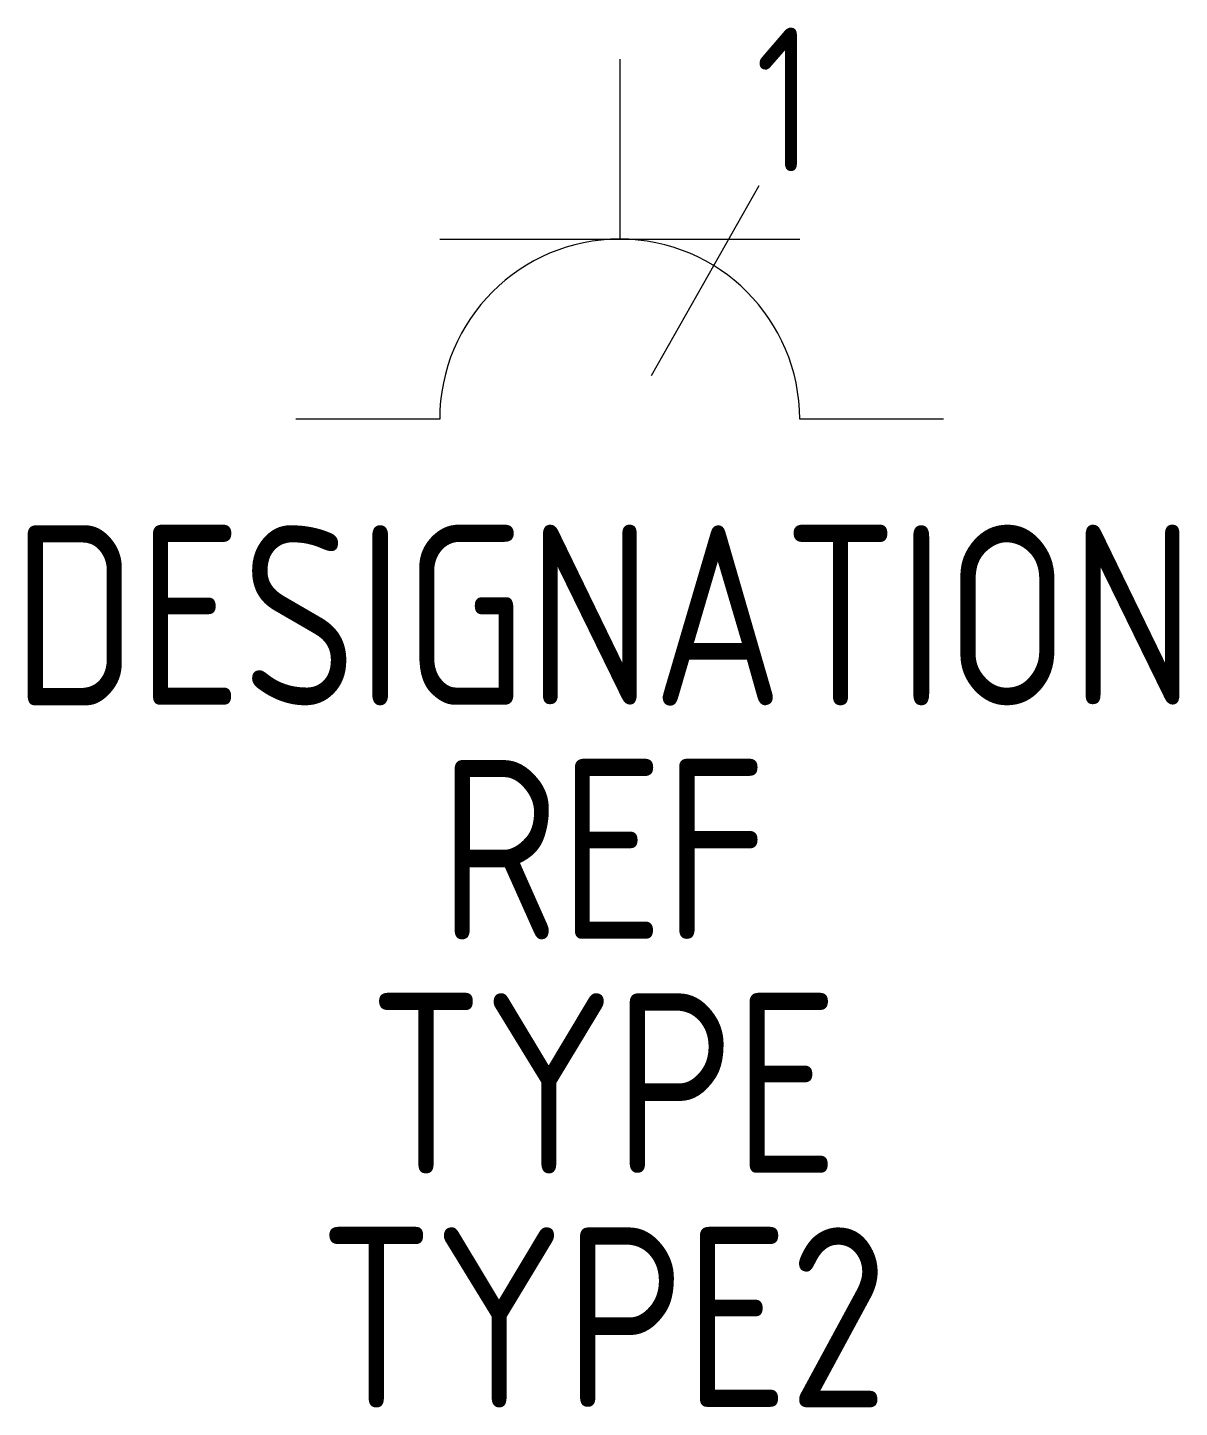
# Model space of a CAD drawing. Header units: millimetres. Extents: x -8.2 to 7.8, y -18.7 to 0.4.
import ezdxf
from ezdxf.enums import TextEntityAlignment as Align

# ---------------------------------------------------------------- set-up
doc = ezdxf.new("R2010")
doc.units = ezdxf.units.MM
for name, color, linetype in [('SYMB_FIL_FIN', 1, 'Continuous'), ('SYMB_TXT_NOM', 3, 'Continuous'), ('SYMBOLE', 3, 'Continuous')]:
    doc.layers.add(name, color=color, linetype=linetype)
doc.styles.add('NET2_5', font='isocp.shx', dxfattribs={"width": 0.9, "height": 2.5})
doc.styles.add('NET_2', font='isocp.shx', dxfattribs={"width": 0.9, "height": 2})

msp = doc.modelspace()

# ---------------------------------------------------------------- linework, layer by layer
at = {"layer": 'SYMB_FIL_FIN'}
msp.add_line((0.441, -4.394), (1.939, -1.758), dxfattribs=at)
at = {"layer": 'SYMBOLE'}
for p, q in [((0, 0), (0, -2.5)), ((-2.5, -2.5), (2.5, -2.5)), ((-2.5, -5), (-4.5, -5)), ((4.5, -5), (2.5, -5))]:
    msp.add_line(p, q, dxfattribs=at)
msp.add_arc((0, -5), 2.5, 0, 180, dxfattribs=at)

# ---------------------------------------------------------------- texts
at = {"layer": 'SYMB_TXT_NOM', "style": 'NET_2', "width": 0.9, "flags": 8}
msp.add_attdef('1', (1.885, -1.563), 'N=?', height=2, dxfattribs=at)
at = {"layer": 'SYMB_TXT_NOM', "style": 'NET2_5', "width": 0.9, "flags": 8}
for tag, text, p in [('DESIGNATION', 'X?', (-0.225, -8.974)), ('REF', '', (-0.225, -12.224)), ('TYPE', '', (-0.225, -15.474)), ('TYPE2', '', (-0.225, -18.724))]:
    msp.add_attdef(tag, text=text, height=2.5, dxfattribs=at).set_placement(p, align=Align.CENTER)

doc.saveas('drawing.dxf')
